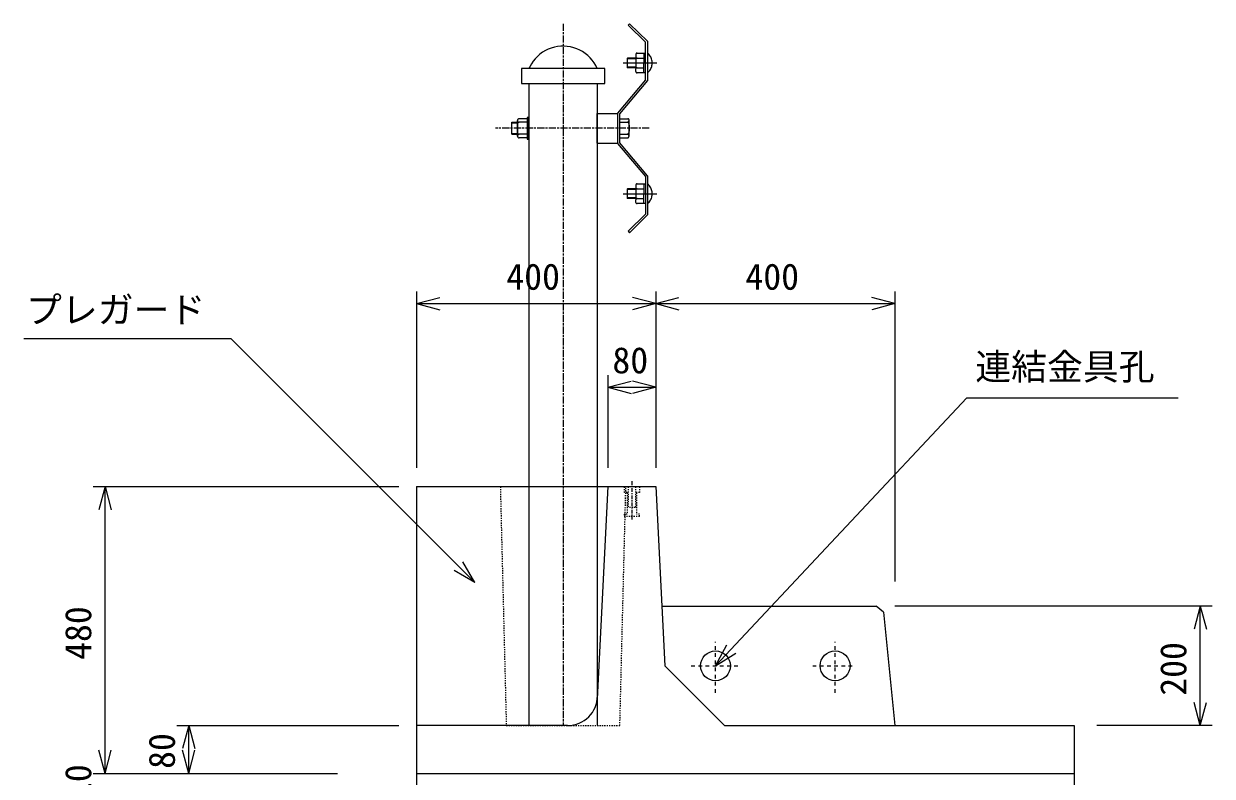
# Model space of a CAD drawing. Units: millimetres, scale not verified. Extents: x -400 to 400, y -275 to 275.
# Drawn here: x 6.1 to 105.5, y -13.5 to 49.5 of the extents above; entities that cross this region are included whole.
import ezdxf
from ezdxf.enums import TextEntityAlignment as Align

# ---------------------------------------------------------------- set-up
doc = ezdxf.new("R2010")
doc.units = ezdxf.units.MM
for name, pattern in [('CHAIN', [18.5, 12, -1.5, 3.5, -1.5]), ('DASHED_DOTTED', [9.25, 6, -1.5, 0.25, -1.5]), ('DASHED_SPACED', [12, 6, -6]), ('DOTTED', [1.75, 0.25, -1.5])]:
    doc.linetypes.add(name, pattern=pattern)
doc.layers.add('0-0', color=7, linetype='Continuous')
doc.layers.add('0-1_現況線', color=1, linetype='Continuous', lineweight=18)
doc.styles.add('ＭＳ ゴシック', font='')
doc.styles.get('ＭＳ ゴシック').set_extended_font_data('MS Gothic')

# ---------------------------------------------------------------- blocks, each defined once
blk = doc.blocks.new('-GLay-0-')
at = {"layer": '0-1_現況線', "linetype": 'CHAIN'}
for p, q in [((9433.4, 6929.07), (9433.4, 5754.07)), ((9577.54, 6754.07), (9320.61, 6754.07))]:
    blk.add_line(p, q, dxfattribs=at)
at = {"layer": '0-1_現況線'}
for p, q in [((9544.55, 6929.07), (9542.53, 6926.58)), ((9542.53, 6926.58), (9571.35, 6898.21)), ((9544.55, 6929.07), (9574.55, 6899.74)), ((9574.55, 6899.74), (9574.55, 6833.81)), ((9557.21, 6880.04), (9571.35, 6880.04)), ((9568.21, 6880.04), (9568.09, 6847.04)), ((9571.35, 6834.97), (9571.35, 6898.21)), ((9533.69, 6863.57), (9590.39, 6863.57)), ((9540.37, 6870.54), (9540.33, 6856.54)), ((9541.38, 6871.54), (9540.37, 6870.54)), ((9555.18, 6870.54), (9540.38, 6870.54)), ((9541.32, 6855.54), (9541.38, 6871.54)), ((9555.18, 6871.54), (9541.38, 6871.54)), ((9555.18, 6873.54), (9555.12, 6853.54)), ((9555.17, 6869.54), (9555.13, 6857.54)), ((9555.2, 6878.04), (9555.18, 6873.54)), ((9557.18, 6871.54), (9568.18, 6871.54)), ((9555.12, 6856.54), (9540.32, 6856.54)), ((9540.33, 6856.54), (9541.32, 6855.54)), ((9555.12, 6855.54), (9541.32, 6855.54)), ((9555.1, 6849.04), (9555.12, 6853.54)), ((9571.29, 6847.04), (9557.09, 6847.04)), ((9557.12, 6855.54), (9568.12, 6855.54)), ((9376.25, 6829.07), (9376.25, 5754.07)), ((9490.55, 6829.07), (9490.55, 5754.07)), ((9574.55, 6833.81), (9527.75, 6778.11)), ((9347.54, 6744.07), (9347.54, 6764.07)), ((9347.54, 6764.07), (9357.05, 6764.07)), ((9347.54, 6763.07), (9357.05, 6763.07)), ((9357.05, 6749.07), (9357.05, 6767.07)), ((9357.05, 6764.07), (9357.05, 6747.07)), ((9357.05, 6741.07), (9357.05, 6761.07)), ((9373.05, 6770.07), (9360.05, 6770.07)), ((9373.05, 6764.07), (9360.05, 6764.07)), ((9527.75, 6778.11), (9527.75, 6730.02)), ((9527.75, 6770.04), (9541.75, 6770.04)), ((9527.75, 6764.07), (9527.75, 6744.07)), ((9527.75, 6764.07), (9540.75, 6764.07)), ((9543.75, 6741.07), (9543.75, 6768.04)), ((9543.75, 6747.07), (9543.75, 6761.07)), ((9347.54, 6745.07), (9357.05, 6745.07)), ((9347.54, 6744.07), (9357.05, 6744.07)), ((9373.05, 6744.07), (9360.05, 6744.07)), ((9527.75, 6744.07), (9540.75, 6744.07)), ((9527.75, 6744.07), (9527.75, 6738.07)), ((9543.75, 6759.07), (9543.75, 6749.07)), ((9373.05, 6738.07), (9360.05, 6738.07)), ((9490.55, 6729.07), (9524.55, 6729.07)), ((9490.55, 6729.07), (9524.55, 6729.07)), ((9524.55, 6728.85), (9571.35, 6673.16)), ((9527.75, 6738.07), (9540.75, 6738.07)), ((9574.55, 6674.33), (9527.75, 6730.02)), ((9557.21, 6661.04), (9571.35, 6661.04)), ((9568.21, 6661.04), (9568.09, 6628.04)), ((9571.35, 6673.16), (9571.35, 6610.43)), ((9574.55, 6674.33), (9574.55, 6608.91)), ((9533.69, 6644.57), (9590.39, 6644.57)), ((9540.37, 6651.54), (9540.33, 6637.54)), ((9541.38, 6652.54), (9540.37, 6651.54)), ((9555.18, 6651.54), (9540.38, 6651.54)), ((9541.32, 6636.54), (9541.38, 6652.54)), ((9555.18, 6652.54), (9541.38, 6652.54)), ((9555.18, 6654.54), (9555.12, 6634.54)), ((9555.17, 6650.54), (9555.13, 6638.54)), ((9555.2, 6659.04), (9555.18, 6654.54)), ((9557.18, 6652.54), (9568.18, 6652.54)), ((9555.12, 6637.54), (9540.32, 6637.54)), ((9540.33, 6637.54), (9541.32, 6636.54)), ((9555.12, 6636.54), (9541.32, 6636.54)), ((9555.1, 6630.04), (9555.12, 6634.54)), ((9571.29, 6628.04), (9557.09, 6628.04)), ((9557.12, 6636.54), (9568.12, 6636.54)), ((9542.53, 6581.55), (9571.35, 6610.43)), ((9544.55, 6579.07), (9574.55, 6608.91)), ((9542.53, 6581.55), (9544.55, 6579.07))]:
    blk.add_line(p, q, dxfattribs=at)
at = {"layer": '0-1_現況線', "color": 4}
for p, q in [((9188.4, 6480.55), (9188.4, 6185.66)), ((9188.4, 6460.55), (9227.04, 6470.91)), ((9588.4, 6460.55), (9549.76, 6470.91)), ((9588.4, 6480.55), (9588.4, 6340.55)), ((9588.4, 6460.55), (9627.04, 6470.91)), ((9988.4, 6460.55), (9949.76, 6470.91)), ((9988.4, 6480.55), (9988.4, 5995.16)), ((9188.4, 6460.55), (9227.04, 6450.2)), ((9188.4, 6460.55), (9588.4, 6460.55)), ((9588.4, 6460.55), (9549.76, 6450.2)), ((9588.4, 6460.55), (9627.04, 6450.2)), ((9588.4, 6460.55), (9988.4, 6460.55)), ((9988.4, 6460.55), (9949.76, 6450.2)), ((8878.17, 6401.39), (8531.19, 6401.39)), ((9285.88, 5993.68), (8878.17, 6401.39)), ((9508.4, 6340.55), (9508.4, 6185.66)), ((9508.4, 6320.55), (9547.04, 6330.91)), ((9588.4, 6320.55), (9549.76, 6330.91)), ((9588.4, 6340.55), (9588.4, 6185.66)), ((9508.4, 6320.55), (9588.4, 6320.55)), ((9508.4, 6320.55), (9547.04, 6310.2)), ((9588.4, 6320.55), (9549.76, 6310.2)), ((9688.4, 5854.07), (10109.01, 6303.05)), ((10109.01, 6303.05), (10462.42, 6303.05)), ((8647.28, 6154.07), (9158.44, 6154.07)), ((8667.28, 6154.07), (8656.92, 6115.43)), ((8667.28, 5674.07), (8667.28, 6154.07)), ((8667.28, 6154.07), (8677.63, 6115.43)), ((9285.88, 5993.68), (9265.88, 6028.32)), ((9285.88, 5993.68), (9251.23, 6013.68)), ((10519.35, 5954.07), (9988.4, 5954.07)), ((10499.35, 5954.07), (10489, 5915.43)), ((10499.35, 5954.07), (10509.71, 5915.43)), ((10499.35, 5754.07), (10499.35, 5954.07)), ((9688.4, 5854.07), (9707.26, 5889.34)), ((9688.4, 5854.07), (9722.37, 5875.18)), ((10499.35, 5754.07), (10489, 5792.7)), ((10499.35, 5754.07), (10509.71, 5792.7)), ((8787.28, 5754.07), (9158.44, 5754.07)), ((8807.28, 5754.07), (8796.92, 5715.43)), ((8807.28, 5674.07), (8807.28, 5754.07)), ((8807.28, 5754.07), (8817.63, 5715.43)), ((10519.35, 5754.07), (10326.44, 5754.07)), ((8667.28, 5674.07), (8656.92, 5712.7)), ((8667.28, 5674.07), (8677.63, 5712.7)), ((8807.28, 5674.07), (8796.92, 5712.7)), ((8807.28, 5674.07), (8817.63, 5712.7)), ((8647.28, 5674.07), (8787.28, 5674.07)), ((8787.28, 5674.07), (9056.28, 5674.07))]:
    blk.add_line(p, q, dxfattribs=at)
at = {"layer": '0-1_現況線', "color": 4, "linetype": 'DASHED_DOTTED'}
blk.add_line((9548.4, 6163.36), (9548.4, 6098.96), dxfattribs=at)
at = {"layer": '0-1_現況線', "color": 2}
for p, q in [((9188.4, 6154.07), (9508.4, 6154.07)), ((9188.4, 6154.07), (9188.4, 5654.07)), ((9508.4, 6154.07), (9490.65, 5799.08)), ((9508.4, 6154.07), (9588.4, 6154.07)), ((9588.4, 6154.07), (9598.4, 5954.07)), ((9598.4, 5954.07), (9957.18, 5954.07)), ((9598.4, 5954.07), (9603.4, 5854.07)), ((9969.4, 5944.07), (9957.18, 5954.07)), ((9969.4, 5944.07), (9988.4, 5754.07)), ((9603.4, 5854.07), (9703.4, 5754.07)), ((9440.9, 5754.07), (9188.4, 5754.07)), ((9703.4, 5754.07), (10288.4, 5754.07)), ((10288.4, 5754.07), (10288.4, 5654.07)), ((9188.4, 5674.07), (10288.4, 5674.07))]:
    blk.add_line(p, q, dxfattribs=at)
at = {"layer": '0-1_現況線', "color": 7, "linetype": 'DOTTED'}
blk.add_line((9328.4, 6154.07), (9338.4, 5754.07), dxfattribs=at)
at = {"layer": '0-1_現況線', "color": 4, "linetype": 'DOTTED'}
for p, q in [((9535.4, 6154.07), (9535.4, 6144.07)), ((9540.4, 6144.07), (9535.4, 6144.07)), ((9540.4, 6144.07), (9540.4, 6108.07)), ((9542.4, 6154.07), (9542.4, 6119.07)), ((9554.4, 6154.07), (9554.4, 6119.07)), ((9556.4, 6144.07), (9556.4, 6108.07)), ((9561.4, 6144.07), (9556.4, 6144.07)), ((9561.4, 6154.07), (9561.4, 6144.07)), ((9540.4, 6108.07), (9535.4, 6108.07)), ((9535.4, 6108.07), (9535.4, 6104.07)), ((9561.4, 6104.07), (9535.4, 6104.07)), ((9554.4, 6119.07), (9542.4, 6119.07)), ((9561.4, 6108.07), (9556.4, 6108.07)), ((9561.4, 6104.07), (9561.4, 6108.07))]:
    blk.add_line(p, q, dxfattribs=at)
at = {"layer": '0-1_現況線', "color": 2, "linetype": 'DASHED_SPACED'}
for p, q in [((9688.4, 5809.12), (9688.4, 5894.27)), ((9888.4, 5809.12), (9888.4, 5894.27)), ((9647.84, 5854.07), (9728.84, 5854.07)), ((9851.04, 5854.07), (9922.35, 5854.07))]:
    blk.add_line(p, q, dxfattribs=at)
at = {"layer": '0-1_現況線'}
for points in [[(9490.55, 6854.07), (9488.17, 6858.95), (9485.37, 6863.61), (9482.18, 6868.01), (9478.62, 6872.12), (9474.71, 6875.9), (9470.49, 6879.32), (9465.99, 6882.36), (9461.24, 6885), (9456.28, 6887.21), (9451.14, 6888.99), (9445.87, 6890.31), (9440.5, 6891.16), (9435.08, 6891.54), (9429.64, 6891.45), (9424.24, 6890.89), (9418.9, 6889.86), (9413.68, 6888.36), (9408.6, 6886.42), (9403.71, 6884.04), (9399.05, 6881.24), (9394.65, 6878.05), (9390.55, 6874.49), (9386.77, 6870.58), (9383.35, 6866.36), (9380.31, 6861.86), (9377.67, 6857.11), (9376.25, 6854.07)], [(9557.21, 6880.04), (9557.03, 6880.04), (9556.86, 6880.01), (9556.69, 6879.97), (9556.52, 6879.92), (9556.36, 6879.86), (9556.2, 6879.77), (9556.06, 6879.68), (9555.92, 6879.57), (9555.79, 6879.46), (9555.67, 6879.33), (9555.56, 6879.19), (9555.47, 6879.04), (9555.39, 6878.88), (9555.32, 6878.72), (9555.27, 6878.56), (9555.23, 6878.38), (9555.21, 6878.21), (9555.2, 6878.04)], [(9574.55, 6847.04), (9575.94, 6848.24), (9577.22, 6849.55), (9578.38, 6850.97), (9579.41, 6852.49), (9580.3, 6854.09), (9581.06, 6855.76), (9581.66, 6857.49), (9582.11, 6859.27), (9582.4, 6861.08), (9582.54, 6862.91), (9582.51, 6864.74), (9582.33, 6866.57), (9581.99, 6868.37), (9581.49, 6870.13), (9580.84, 6871.84), (9580.04, 6873.5), (9579.11, 6875.07), (9578.03, 6876.56), (9576.84, 6877.95), (9575.52, 6879.23), (9574.55, 6880.04)], [(9557.18, 6871.54), (9557, 6871.54), (9556.83, 6871.51), (9556.66, 6871.47), (9556.49, 6871.42), (9556.33, 6871.36), (9556.17, 6871.27), (9556.03, 6871.18), (9555.89, 6871.07), (9555.76, 6870.96), (9555.64, 6870.83), (9555.53, 6870.69), (9555.44, 6870.54), (9555.36, 6870.38), (9555.29, 6870.22), (9555.24, 6870.06), (9555.2, 6869.88), (9555.18, 6869.71), (9555.17, 6869.54)], [(9555.18, 6873.54), (9555.19, 6873.37), (9555.21, 6873.2), (9555.25, 6873.03), (9555.3, 6872.86), (9555.37, 6872.7), (9555.45, 6872.55), (9555.54, 6872.4), (9555.65, 6872.26), (9555.76, 6872.13), (9555.89, 6872.01), (9556.03, 6871.91), (9556.17, 6871.81), (9556.33, 6871.73), (9556.49, 6871.67), (9556.65, 6871.61), (9556.82, 6871.57), (9557, 6871.55), (9557.17, 6871.54), (9557.18, 6871.54)], [(9555.1, 6849.04), (9555.11, 6848.87), (9555.13, 6848.7), (9555.17, 6848.53), (9555.22, 6848.36), (9555.28, 6848.2), (9555.36, 6848.05), (9555.46, 6847.9), (9555.56, 6847.76), (9555.68, 6847.63), (9555.81, 6847.51), (9555.94, 6847.41), (9556.09, 6847.31), (9556.24, 6847.23), (9556.4, 6847.17), (9556.57, 6847.11), (9556.74, 6847.07), (9556.91, 6847.05), (9557.09, 6847.04), (9557.09, 6847.04)], [(9557.12, 6855.54), (9556.95, 6855.54), (9556.77, 6855.51), (9556.6, 6855.47), (9556.44, 6855.42), (9556.27, 6855.36), (9556.12, 6855.27), (9555.97, 6855.18), (9555.83, 6855.07), (9555.7, 6854.96), (9555.58, 6854.83), (9555.48, 6854.69), (9555.38, 6854.54), (9555.3, 6854.38), (9555.24, 6854.22), (9555.18, 6854.06), (9555.15, 6853.88), (9555.12, 6853.71), (9555.12, 6853.54)], [(9555.13, 6857.54), (9555.14, 6857.37), (9555.16, 6857.2), (9555.2, 6857.03), (9555.25, 6856.86), (9555.31, 6856.7), (9555.39, 6856.55), (9555.49, 6856.4), (9555.59, 6856.26), (9555.71, 6856.13), (9555.84, 6856.01), (9555.97, 6855.91), (9556.12, 6855.81), (9556.27, 6855.73), (9556.43, 6855.67), (9556.6, 6855.61), (9556.77, 6855.57), (9556.94, 6855.55), (9557.12, 6855.54), (9557.12, 6855.54)], [(9571.35, 6834.97), (9524.55, 6779.28), (9524.55, 6729.07)], [(9360.05, 6770.07), (9359.79, 6770.05), (9359.53, 6770.02), (9359.27, 6769.96), (9359.02, 6769.88), (9358.78, 6769.78), (9358.55, 6769.66), (9358.33, 6769.52), (9358.12, 6769.36), (9357.93, 6769.19), (9357.75, 6768.99), (9357.59, 6768.79), (9357.45, 6768.57), (9357.33, 6768.33), (9357.23, 6768.09), (9357.15, 6767.84), (9357.09, 6767.59), (9357.06, 6767.33), (9357.05, 6767.07)], [(9357.05, 6767.07), (9357.06, 6766.8), (9357.09, 6766.54), (9357.15, 6766.29), (9357.23, 6766.04), (9357.33, 6765.8), (9357.45, 6765.57), (9357.59, 6765.35), (9357.75, 6765.14), (9357.93, 6764.94), (9358.12, 6764.77), (9358.33, 6764.61), (9358.55, 6764.47), (9358.78, 6764.35), (9359.02, 6764.25), (9359.27, 6764.17), (9359.53, 6764.11), (9359.79, 6764.08), (9360.05, 6764.07)], [(9360.05, 6764.07), (9359.79, 6764.05), (9359.53, 6764.02), (9359.27, 6763.96), (9359.02, 6763.88), (9358.78, 6763.78), (9358.55, 6763.66), (9358.33, 6763.52), (9358.12, 6763.36), (9357.93, 6763.19), (9357.75, 6762.99), (9357.59, 6762.79), (9357.45, 6762.57), (9357.33, 6762.33), (9357.23, 6762.09), (9357.15, 6761.84), (9357.09, 6761.59), (9357.06, 6761.33), (9357.05, 6761.07)], [(9490.55, 6729.07), (9490.55, 6779.07), (9524.55, 6779.07)], [(9490.55, 6729.07), (9490.55, 6779.07), (9524.55, 6779.07)], [(9540.75, 6764.07), (9541.01, 6764.08), (9541.27, 6764.11), (9541.53, 6764.17), (9541.78, 6764.25), (9542.02, 6764.35), (9542.25, 6764.47), (9542.47, 6764.61), (9542.68, 6764.77), (9542.87, 6764.94), (9543.05, 6765.14), (9543.21, 6765.35), (9543.35, 6765.57), (9543.47, 6765.8), (9543.57, 6766.04), (9543.65, 6766.29), (9543.7, 6766.54), (9543.74, 6766.8), (9543.75, 6767.07)], [(9543.75, 6761.07), (9543.74, 6761.33), (9543.7, 6761.59), (9543.65, 6761.84), (9543.57, 6762.09), (9543.47, 6762.33), (9543.35, 6762.57), (9543.21, 6762.79), (9543.05, 6762.99), (9542.87, 6763.19), (9542.68, 6763.36), (9542.47, 6763.52), (9542.25, 6763.66), (9542.02, 6763.78), (9541.78, 6763.88), (9541.53, 6763.96), (9541.27, 6764.02), (9541.01, 6764.05), (9540.75, 6764.07)], [(9543.75, 6761.07), (9543.74, 6761.33), (9543.7, 6761.59), (9543.65, 6761.84), (9543.57, 6762.09), (9543.47, 6762.33), (9543.35, 6762.57), (9543.21, 6762.79), (9543.05, 6762.99), (9542.87, 6763.19), (9542.68, 6763.36), (9542.47, 6763.52), (9542.25, 6763.66), (9542.02, 6763.78), (9541.78, 6763.88), (9541.53, 6763.96), (9541.27, 6764.02), (9541.01, 6764.05), (9540.75, 6764.07)], [(9543.75, 6768.04), (9543.74, 6768.22), (9543.72, 6768.39), (9543.68, 6768.56), (9543.63, 6768.73), (9543.56, 6768.89), (9543.48, 6769.04), (9543.39, 6769.19), (9543.28, 6769.33), (9543.16, 6769.46), (9543.03, 6769.58), (9542.9, 6769.68), (9542.75, 6769.78), (9542.59, 6769.86), (9542.43, 6769.92), (9542.27, 6769.98), (9542.1, 6770.01), (9541.92, 6770.04), (9541.75, 6770.04)], [(9357.05, 6747.07), (9357.06, 6746.8), (9357.09, 6746.54), (9357.15, 6746.29), (9357.23, 6746.04), (9357.33, 6745.8), (9357.45, 6745.57), (9357.59, 6745.35), (9357.75, 6745.14), (9357.93, 6744.94), (9358.12, 6744.77), (9358.33, 6744.61), (9358.55, 6744.47), (9358.78, 6744.35), (9359.02, 6744.25), (9359.27, 6744.17), (9359.53, 6744.11), (9359.79, 6744.08), (9360.05, 6744.07)], [(9360.05, 6744.07), (9359.79, 6744.05), (9359.53, 6744.02), (9359.27, 6743.96), (9359.02, 6743.88), (9358.78, 6743.78), (9358.55, 6743.66), (9358.33, 6743.52), (9358.12, 6743.36), (9357.93, 6743.19), (9357.75, 6742.99), (9357.59, 6742.79), (9357.45, 6742.57), (9357.33, 6742.33), (9357.23, 6742.09), (9357.15, 6741.84), (9357.09, 6741.59), (9357.06, 6741.33), (9357.05, 6741.07)], [(9357.05, 6741.07), (9357.06, 6740.8), (9357.09, 6740.54), (9357.15, 6740.29), (9357.23, 6740.04), (9357.33, 6739.8), (9357.45, 6739.57), (9357.59, 6739.35), (9357.75, 6739.14), (9357.93, 6738.94), (9358.12, 6738.77), (9358.33, 6738.61), (9358.55, 6738.47), (9358.78, 6738.35), (9359.02, 6738.25), (9359.27, 6738.17), (9359.53, 6738.11), (9359.79, 6738.08), (9360.05, 6738.07)], [(9540.75, 6744.07), (9541.01, 6744.08), (9541.27, 6744.11), (9541.53, 6744.17), (9541.78, 6744.25), (9542.02, 6744.35), (9542.25, 6744.47), (9542.47, 6744.61), (9542.68, 6744.77), (9542.87, 6744.94), (9543.05, 6745.14), (9543.21, 6745.35), (9543.35, 6745.57), (9543.47, 6745.8), (9543.57, 6746.04), (9543.65, 6746.29), (9543.7, 6746.54), (9543.74, 6746.8), (9543.75, 6747.07)], [(9543.75, 6741.07), (9543.74, 6741.33), (9543.7, 6741.59), (9543.65, 6741.84), (9543.57, 6742.09), (9543.47, 6742.33), (9543.35, 6742.57), (9543.21, 6742.79), (9543.05, 6742.99), (9542.87, 6743.19), (9542.68, 6743.36), (9542.47, 6743.52), (9542.25, 6743.66), (9542.02, 6743.78), (9541.78, 6743.88), (9541.53, 6743.96), (9541.27, 6744.02), (9541.01, 6744.05), (9540.75, 6744.07)], [(9540.75, 6738.07), (9541.01, 6738.08), (9541.27, 6738.11), (9541.53, 6738.17), (9541.78, 6738.25), (9542.02, 6738.35), (9542.25, 6738.47), (9542.47, 6738.61), (9542.68, 6738.77), (9542.87, 6738.94), (9543.05, 6739.14), (9543.21, 6739.35), (9543.35, 6739.57), (9543.47, 6739.8), (9543.57, 6740.04), (9543.65, 6740.29), (9543.7, 6740.54), (9543.74, 6740.8), (9543.75, 6741.07)], [(9557.21, 6661.04), (9557.03, 6661.04), (9556.86, 6661.01), (9556.69, 6660.97), (9556.52, 6660.92), (9556.36, 6660.86), (9556.2, 6660.77), (9556.06, 6660.68), (9555.92, 6660.57), (9555.79, 6660.46), (9555.67, 6660.33), (9555.56, 6660.19), (9555.47, 6660.04), (9555.39, 6659.88), (9555.32, 6659.72), (9555.27, 6659.56), (9555.23, 6659.38), (9555.21, 6659.21), (9555.2, 6659.04)], [(9574.55, 6628.04), (9575.94, 6629.24), (9577.22, 6630.55), (9578.38, 6631.97), (9579.41, 6633.49), (9580.3, 6635.09), (9581.06, 6636.76), (9581.66, 6638.49), (9582.11, 6640.27), (9582.4, 6642.08), (9582.54, 6643.91), (9582.51, 6645.74), (9582.33, 6647.57), (9581.99, 6649.37), (9581.49, 6651.13), (9580.84, 6652.84), (9580.04, 6654.5), (9579.11, 6656.07), (9578.03, 6657.56), (9576.84, 6658.95), (9575.52, 6660.23), (9574.55, 6661.04)], [(9557.18, 6652.54), (9557, 6652.54), (9556.83, 6652.51), (9556.66, 6652.47), (9556.49, 6652.42), (9556.33, 6652.36), (9556.17, 6652.27), (9556.03, 6652.18), (9555.89, 6652.07), (9555.76, 6651.96), (9555.64, 6651.83), (9555.53, 6651.69), (9555.44, 6651.54), (9555.36, 6651.38), (9555.29, 6651.22), (9555.24, 6651.06), (9555.2, 6650.88), (9555.18, 6650.71), (9555.17, 6650.54)], [(9555.18, 6654.54), (9555.19, 6654.37), (9555.21, 6654.2), (9555.25, 6654.03), (9555.3, 6653.86), (9555.37, 6653.7), (9555.45, 6653.55), (9555.54, 6653.4), (9555.65, 6653.26), (9555.76, 6653.13), (9555.89, 6653.01), (9556.03, 6652.91), (9556.17, 6652.81), (9556.33, 6652.73), (9556.49, 6652.67), (9556.65, 6652.61), (9556.82, 6652.57), (9557, 6652.55), (9557.17, 6652.54), (9557.18, 6652.54)], [(9555.1, 6630.04), (9555.11, 6629.87), (9555.13, 6629.7), (9555.17, 6629.53), (9555.22, 6629.36), (9555.28, 6629.2), (9555.36, 6629.05), (9555.46, 6628.9), (9555.56, 6628.76), (9555.68, 6628.63), (9555.81, 6628.51), (9555.94, 6628.41), (9556.09, 6628.31), (9556.24, 6628.23), (9556.4, 6628.17), (9556.57, 6628.11), (9556.74, 6628.07), (9556.91, 6628.05), (9557.09, 6628.04), (9557.09, 6628.04)], [(9557.12, 6636.54), (9556.95, 6636.54), (9556.77, 6636.51), (9556.6, 6636.47), (9556.44, 6636.42), (9556.27, 6636.36), (9556.12, 6636.27), (9555.97, 6636.18), (9555.83, 6636.07), (9555.7, 6635.96), (9555.58, 6635.83), (9555.48, 6635.69), (9555.38, 6635.54), (9555.3, 6635.38), (9555.24, 6635.22), (9555.18, 6635.06), (9555.15, 6634.88), (9555.12, 6634.71), (9555.12, 6634.54)], [(9555.13, 6638.54), (9555.14, 6638.37), (9555.16, 6638.2), (9555.2, 6638.03), (9555.25, 6637.86), (9555.31, 6637.7), (9555.39, 6637.55), (9555.49, 6637.4), (9555.59, 6637.26), (9555.71, 6637.13), (9555.84, 6637.01), (9555.97, 6636.91), (9556.12, 6636.81), (9556.27, 6636.73), (9556.43, 6636.67), (9556.6, 6636.61), (9556.77, 6636.57), (9556.94, 6636.55), (9557.12, 6636.54), (9557.12, 6636.54)]]:
    blk.add_lwpolyline(points, dxfattribs=at)
for points in [[(9503.05, 6829.07), (9503.05, 6854.07), (9363.75, 6854.07), (9363.75, 6829.07)], [(9376.25, 6772.07), (9373.05, 6772.07), (9373.05, 6736.07), (9376.25, 6736.07)]]:
    blk.add_lwpolyline(points, close=True, dxfattribs=at)
at = {"layer": '0-1_現況線', "color": 7, "linetype": 'DOTTED'}
blk.add_lwpolyline([(9338.4, 5754.07), (9528.4, 5754.07), (9538.4, 6154.07)], dxfattribs=at)
at = {"layer": '0-1_現況線', "color": 2}
for centre in [(9688.4, 5854.07), (9888.4, 5854.07)]:
    blk.add_circle(centre, 25, dxfattribs=at)
blk.add_arc((9440.9, 5804.07), 50, 270, 0, dxfattribs=at)
at = {"layer": '0-1_現況線', "color": 7, "style": 'ＭＳ ゴシック'}
for s, p in [('400', (9338.4, 6470.55)), ('400', (9738.4, 6470.55)), ('プレガード', (8534.86, 6414.99)), ('80', (9515.9, 6330.55)), ('連結金具孔', (10122.93, 6319.74))]:
    blk.add_text(s, height=43.99, dxfattribs=at).set_placement(p, align=Align.BOTTOM_LEFT)
for s, p in [('480', (8657.28, 5864.07)), ('200', (10489.35, 5804.07)), ('80', (8797.28, 5681.57)), ('20', (8657.28, 5629.45))]:
    blk.add_text(s, height=43.99, rotation=90, dxfattribs=at).set_placement(p, align=Align.BOTTOM_LEFT)

msp = doc.modelspace()

# ---------------------------------------------------------------- block references
at = {"layer": '0-0', "xscale": 0.05, "yscale": 0.05}
msp.add_blockref('-GLay-0-', (-420.5, -297), dxfattribs=at)

doc.saveas('drawing.dxf')
